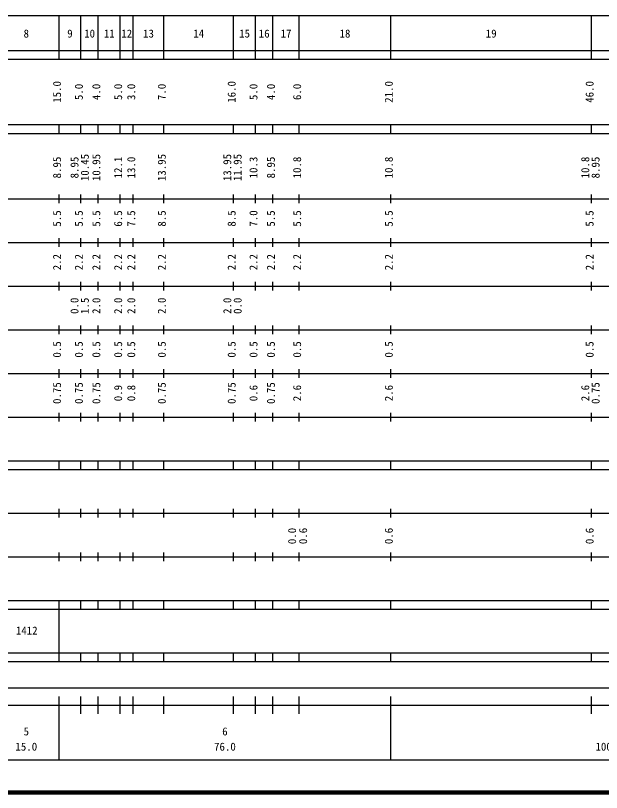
# Model space of a CAD drawing. Units: millimetres on the paper, enlarged 1000 times. Extents: x 40000 to 680000, y 20000 to 380000.
# Drawn here: x 282036 to 416255, y 20000 to 198000 of the extents above; entities that cross this region are included whole.
import ezdxf
from ezdxf.enums import TextEntityAlignment as Align

# ---------------------------------------------------------------- set-up
doc = ezdxf.new("R2010")
doc.units = ezdxf.units.MM
doc.header["$LTSCALE"] = 1000
doc.layers.add('M-TTL', color=2, linetype='Continuous', lineweight=140)
doc.layers.add('M-TTL-BAND', color=7, linetype='Continuous', lineweight=25)
doc.styles.add('ＭＳ ゴシック', font='')
doc.styles.get('ＭＳ ゴシック').set_extended_font_data('MS Gothic')

msp = doc.modelspace()

# ---------------------------------------------------------------- linework, layer by layer
at = {"layer": 'M-TTL'}
msp.add_line((40000, 20000), (680000, 20000), dxfattribs=at)
at = {"layer": 'M-TTL-BAND'}
for p, q in [((68000, 198000), (579000, 198000)), ((292000, 188000), (292000, 198000)), ((297000, 188000), (297000, 198000)), ((301000, 188000), (301000, 198000)), ((306000, 188000), (306000, 198000)), ((309000, 188000), (309000, 198000)), ((316000, 188000), (316000, 198000)), ((332000, 188000), (332000, 198000)), ((337000, 188000), (337000, 198000)), ((341000, 188000), (341000, 198000)), ((347000, 188000), (347000, 198000)), ((368000, 188000), (368000, 198000)), ((414000, 188000), (414000, 198000)), ((40000, 190000), (579000, 190000)), ((40000, 188000), (579000, 188000)), ((40000, 173000), (579000, 173000)), ((292000, 171000), (292000, 173000)), ((297000, 171000), (297000, 173000)), ((301000, 171000), (301000, 173000)), ((306000, 171000), (306000, 173000)), ((309000, 171000), (309000, 173000)), ((316000, 171000), (316000, 173000)), ((332000, 171000), (332000, 173000)), ((337000, 171000), (337000, 173000)), ((341000, 171000), (341000, 173000)), ((347000, 171000), (347000, 173000)), ((368000, 171000), (368000, 173000)), ((414000, 171000), (414000, 173000)), ((40000, 171000), (579000, 171000)), ((292000, 155000), (292000, 157000)), ((297000, 155000), (297000, 157000)), ((301000, 155000), (301000, 157000)), ((306000, 155000), (306000, 157000)), ((309000, 155000), (309000, 157000)), ((316000, 155000), (316000, 157000)), ((332000, 155000), (332000, 157000)), ((337000, 155000), (337000, 157000)), ((341000, 155000), (341000, 157000)), ((347000, 155000), (347000, 157000)), ((368000, 155000), (368000, 157000)), ((414000, 155000), (414000, 157000)), ((40000, 156000), (579000, 156000)), ((46000, 146000), (579000, 146000)), ((292000, 145000), (292000, 147000)), ((297000, 145000), (297000, 147000)), ((301000, 145000), (301000, 147000)), ((306000, 145000), (306000, 147000)), ((309000, 145000), (309000, 147000)), ((316000, 145000), (316000, 147000)), ((332000, 145000), (332000, 147000)), ((337000, 145000), (337000, 147000)), ((341000, 145000), (341000, 147000)), ((347000, 145000), (347000, 147000)), ((368000, 145000), (368000, 147000)), ((414000, 145000), (414000, 147000)), ((52000, 136000), (579000, 136000)), ((292000, 135000), (292000, 137000)), ((297000, 135000), (297000, 137000)), ((301000, 135000), (301000, 137000)), ((306000, 135000), (306000, 137000)), ((309000, 135000), (309000, 137000)), ((316000, 135000), (316000, 137000)), ((332000, 135000), (332000, 137000)), ((337000, 135000), (337000, 137000)), ((341000, 135000), (341000, 137000)), ((347000, 135000), (347000, 137000)), ((368000, 135000), (368000, 137000)), ((414000, 135000), (414000, 137000)), ((292000, 125000), (292000, 127000)), ((297000, 125000), (297000, 127000)), ((301000, 125000), (301000, 127000)), ((306000, 125000), (306000, 127000)), ((309000, 125000), (309000, 127000)), ((316000, 125000), (316000, 127000)), ((332000, 125000), (332000, 127000)), ((337000, 125000), (337000, 127000)), ((341000, 125000), (341000, 127000)), ((347000, 125000), (347000, 127000)), ((368000, 125000), (368000, 127000)), ((414000, 125000), (414000, 127000)), ((46000, 126000), (579000, 126000)), ((52000, 116000), (579000, 116000)), ((292000, 115000), (292000, 117000)), ((297000, 115000), (297000, 117000)), ((301000, 115000), (301000, 117000)), ((306000, 115000), (306000, 117000)), ((309000, 115000), (309000, 117000)), ((316000, 115000), (316000, 117000)), ((332000, 115000), (332000, 117000)), ((337000, 115000), (337000, 117000)), ((341000, 115000), (341000, 117000)), ((347000, 115000), (347000, 117000)), ((368000, 115000), (368000, 117000)), ((414000, 115000), (414000, 117000)), ((292000, 105000), (292000, 107000)), ((297000, 105000), (297000, 107000)), ((301000, 105000), (301000, 107000)), ((306000, 105000), (306000, 107000)), ((309000, 105000), (309000, 107000)), ((316000, 105000), (316000, 107000)), ((332000, 105000), (332000, 107000)), ((337000, 105000), (337000, 107000)), ((341000, 105000), (341000, 107000)), ((347000, 105000), (347000, 107000)), ((368000, 105000), (368000, 107000)), ((414000, 105000), (414000, 107000)), ((46000, 106000), (579000, 106000)), ((40000, 96000), (579000, 96000)), ((292000, 94000), (292000, 96000)), ((297000, 94000), (297000, 96000)), ((301000, 94000), (301000, 96000)), ((306000, 94000), (306000, 96000)), ((309000, 94000), (309000, 96000)), ((316000, 94000), (316000, 96000)), ((332000, 94000), (332000, 96000)), ((337000, 94000), (337000, 96000)), ((341000, 94000), (341000, 96000)), ((347000, 94000), (347000, 96000)), ((368000, 94000), (368000, 96000)), ((414000, 94000), (414000, 96000)), ((40000, 94000), (579000, 94000)), ((49000, 84000), (579000, 84000)), ((292000, 83000), (292000, 85000)), ((297000, 83000), (297000, 85000)), ((301000, 83000), (301000, 85000)), ((306000, 83000), (306000, 85000)), ((309000, 83000), (309000, 85000)), ((316000, 83000), (316000, 85000)), ((332000, 83000), (332000, 85000)), ((337000, 83000), (337000, 85000)), ((341000, 83000), (341000, 85000)), ((347000, 83000), (347000, 85000)), ((368000, 83000), (368000, 85000)), ((414000, 83000), (414000, 85000)), ((292000, 73000), (292000, 75000)), ((297000, 73000), (297000, 75000)), ((301000, 73000), (301000, 75000)), ((306000, 73000), (306000, 75000)), ((309000, 73000), (309000, 75000)), ((316000, 73000), (316000, 75000)), ((332000, 73000), (332000, 75000)), ((337000, 73000), (337000, 75000)), ((341000, 73000), (341000, 75000)), ((347000, 73000), (347000, 75000)), ((368000, 73000), (368000, 75000)), ((414000, 73000), (414000, 75000)), ((40000, 74000), (579000, 74000)), ((40000, 64000), (579000, 64000)), ((292000, 62000), (292000, 64000)), ((297000, 62000), (297000, 64000)), ((301000, 62000), (301000, 64000)), ((306000, 62000), (306000, 64000)), ((309000, 62000), (309000, 64000)), ((316000, 62000), (316000, 64000)), ((332000, 62000), (332000, 64000)), ((337000, 62000), (337000, 64000)), ((341000, 62000), (341000, 64000)), ((347000, 62000), (347000, 64000)), ((368000, 62000), (368000, 64000)), ((414000, 62000), (414000, 64000)), ((40000, 62000), (579000, 62000)), ((292000, 52000), (292000, 62000)), ((40000, 52000), (579000, 52000)), ((292000, 50000), (292000, 52000)), ((297000, 50000), (297000, 52000)), ((301000, 50000), (301000, 52000)), ((306000, 50000), (306000, 52000)), ((309000, 50000), (309000, 52000)), ((316000, 50000), (316000, 52000)), ((332000, 50000), (332000, 52000)), ((337000, 50000), (337000, 52000)), ((341000, 50000), (341000, 52000)), ((347000, 50000), (347000, 52000)), ((368000, 50000), (368000, 52000)), ((414000, 50000), (414000, 52000)), ((40000, 50000), (579000, 50000)), ((71000, 44000), (554000, 44000)), ((292000, 27500), (292000, 42000)), ((297000, 38000), (297000, 42000)), ((301000, 38000), (301000, 42000)), ((306000, 38000), (306000, 42000)), ((309000, 38000), (309000, 42000)), ((316000, 38000), (316000, 42000)), ((332000, 38000), (332000, 42000)), ((337000, 38000), (337000, 42000)), ((341000, 38000), (341000, 42000)), ((347000, 38000), (347000, 42000)), ((368000, 27500), (368000, 42000)), ((414000, 38000), (414000, 42000)), ((40000, 40000), (579000, 40000)), ((68000, 27500), (579000, 27500))]:
    msp.add_line(p, q, dxfattribs=at)

# ---------------------------------------------------------------- texts
at = {"layer": 'M-TTL-BAND', "style": 'ＭＳ ゴシック'}
for s, p in [('8', (284500, 192405)), ('9', (294500, 192405)), ('10', (299000, 192405)), ('11', (303500, 192405)), ('12', (307500, 192405)), ('13', (312500, 192405)), ('14', (324000, 192405)), ('15', (334500, 192405)), ('16', (339000, 192405)), ('17', (344000, 192405)), ('18', (357500, 192405)), ('19', (391000, 192405)), ('5', (284500, 32523)), ('6', (330000, 32523)), ('15.0', (284500, 29033)), ('76.0', (330000, 29033)), ('100.0', (418000, 29033))]:
    msp.add_text(s, height=1833, dxfattribs=at).set_placement(p, align=Align.BOTTOM_CENTER)
for s, p in [('15.0', (293000, 180500)), ('5.0', (298000, 180500)), ('4.0', (302000, 180500)), ('5.0', (307000, 180500)), ('3.0', (310000, 180500)), ('7.0', (317000, 180500)), ('16.0', (333000, 180500)), ('5.0', (338000, 180500)), ('4.0', (342000, 180500)), ('6.0', (348000, 180500)), ('21.0', (369000, 180500)), ('46.0', (415000, 180500)), ('10.45', (299370, 163174)), ('10.95', (302000, 163174)), ('12.1', (307000, 163174)), ('13.95', (317000, 163174)), ('13.95', (332000, 163174)), ('11.95', (334370, 163174)), ('10.8', (348000, 163174)), ('10.8', (369000, 163174)), ('10.8', (414000, 163174)), ('8.95', (293000, 163174)), ('8.95', (297000, 163174)), ('13.0', (310000, 163174)), ('10.3', (338000, 163174)), ('8.95', (342000, 163174)), ('8.95', (416370, 163174)), ('5.5', (293000, 151500)), ('5.5', (298000, 151500)), ('5.5', (302000, 151500)), ('6.5', (307000, 151500)), ('7.5', (310000, 151500)), ('8.5', (317000, 151500)), ('8.5', (333000, 151500)), ('7.0', (338000, 151500)), ('5.5', (342000, 151500)), ('5.5', (348000, 151500)), ('5.5', (369000, 151500)), ('5.5', (415000, 151500)), ('2.2', (293000, 141500)), ('2.2', (298000, 141500)), ('2.2', (302000, 141500)), ('2.2', (307000, 141500)), ('2.2', (310000, 141500)), ('2.2', (317000, 141500)), ('2.2', (333000, 141500)), ('2.2', (338000, 141500)), ('2.2', (342000, 141500)), ('2.2', (348000, 141500)), ('2.2', (369000, 141500)), ('2.2', (415000, 141500)), ('0.0', (297000, 131500)), ('1.5', (299370, 131500)), ('2.0', (302000, 131500)), ('2.0', (307000, 131500)), ('2.0', (310000, 131500)), ('2.0', (317000, 131500)), ('2.0', (332000, 131500)), ('0.0', (334370, 131500)), ('0.5', (293000, 121500)), ('0.5', (298000, 121500)), ('0.5', (302000, 121500)), ('0.5', (307000, 121500)), ('0.5', (310000, 121500)), ('0.5', (317000, 121500)), ('0.5', (333000, 121500)), ('0.5', (338000, 121500)), ('0.5', (342000, 121500)), ('0.5', (348000, 121500)), ('0.5', (369000, 121500)), ('0.5', (415000, 121500)), ('0.75', (293000, 111500)), ('0.75', (298000, 111500)), ('0.75', (302000, 111500)), ('0.9', (307000, 111500)), ('0.8', (310000, 111500)), ('0.75', (317000, 111500)), ('0.75', (333000, 111500)), ('0.6', (338000, 111500)), ('0.75', (342000, 111500)), ('2.6', (348000, 111500)), ('2.6', (369000, 111500)), ('2.6', (414000, 111500)), ('0.75', (416370, 111500)), ('0.0', (346845, 78753)), ('0.6', (349370, 78764)), ('0.6', (369000, 78764)), ('0.6', (415000, 78764))]:
    msp.add_text(s, height=1833, rotation=90, dxfattribs=at).set_placement(p, align=Align.BOTTOM_CENTER)
msp.add_text('1412', height=1833, dxfattribs=at).set_placement((282107, 55620), align=Align.BOTTOM_LEFT)

doc.saveas('drawing.dxf')
